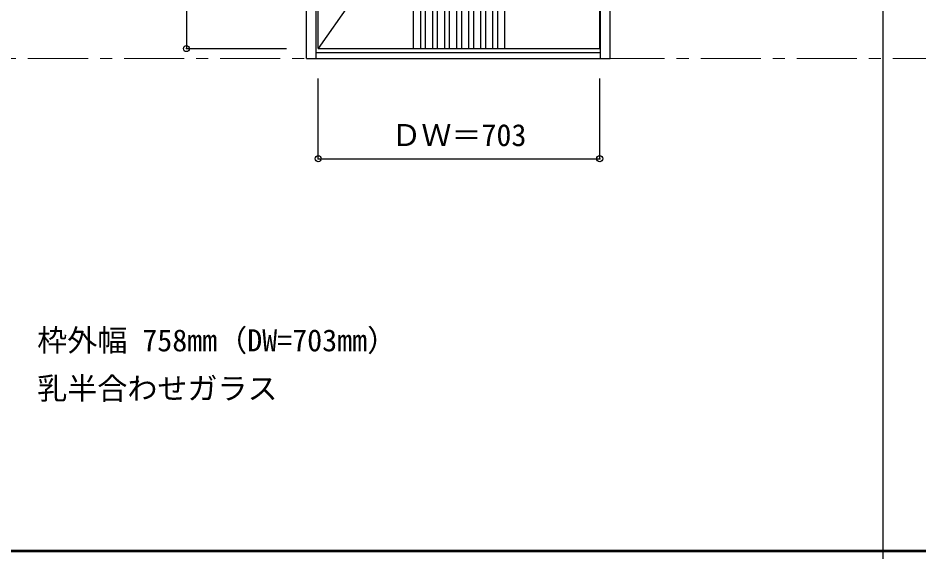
# Model space of a CAD drawing. Units: millimetres, scale not verified. Extents: x -6000 to 5700, y -4307 to 4260.
# Drawn here: x -955 to 1295, y 186 to 1519 of the extents above; entities that cross this region are included whole.
import ezdxf
from ezdxf.enums import TextEntityAlignment as Align

# ---------------------------------------------------------------- set-up
doc = ezdxf.new("R2010")
doc.units = ezdxf.units.MM
doc.header["$LTSCALE"] = 30
doc.header["$PDMODE"] = 32
doc.header["$PDSIZE"] = 15
doc.linetypes.add('CHAIN1', pattern=[8, 5, -1, 1, -1])
doc.linetypes.add('CHAIN2', pattern=[12, 9, -1, 1, -1])
for name, color, linetype in [('0-2_扉', 3, 'Continuous'), ('0-3_仕上げ', 3, 'Continuous'), ('0-4_枠', 3, 'Continuous'), ('0-7', 7, 'CHAIN2'), ('0-A_文字', 7, 'Continuous'), ('0-B_寸法', 7, 'Continuous'), ('F-1_枠', 6, 'Continuous')]:
    doc.layers.add(name, color=color, linetype=linetype)
doc.layers.add('0-5_レバー', color=7, linetype='Continuous', lineweight=18)
doc.styles.add('ＭＳ ゴシック', font='')
doc.styles.get('ＭＳ ゴシック').set_extended_font_data('MS Gothic')

msp = doc.modelspace()

# ---------------------------------------------------------------- linework, layer by layer
at = {"layer": '0-2_扉'}
for p, q in [((-205.2, 1443), (-205.2, 3438)), ((497.8, 1443), (497.8, 3438)), ((-205.2, 1443), (497.8, 1443))]:
    msp.add_line(p, q, dxfattribs=at)
at = {"layer": '0-3_仕上げ'}
for p, q in [((32.3, 3438), (32.3, 1443)), ((50.3, 3438), (50.3, 1443)), ((62.3, 3438), (62.3, 1443)), ((80.3, 3438), (80.3, 1443)), ((92.3, 3438), (92.3, 1443)), ((110.3, 3438), (110.3, 1443)), ((122.3, 3438), (122.3, 1443)), ((140.3, 3438), (140.3, 1443)), ((152.3, 3438), (152.3, 1443)), ((170.3, 3438), (170.3, 1443)), ((182.3, 3438), (182.3, 1443)), ((200.3, 3438), (200.3, 1443)), ((212.3, 3438), (212.3, 1443)), ((230.3, 3438), (230.3, 1443)), ((242.3, 3438), (242.3, 1443)), ((260.3, 3438), (260.3, 1443))]:
    msp.add_line(p, q, dxfattribs=at)
at = {"layer": '0-4_枠'}
for p, q in [((-234.2, 1418), (-234.2, 3465)), ((523.8, 1418), (523.8, 3465)), ((-210.2, 1418), (-210.2, 3441)), ((499.8, 1418), (499.8, 3441)), ((-234.2, 1418), (523.8, 1418)), ((-210.2, 1433), (499.8, 1433))]:
    msp.add_line(p, q, dxfattribs=at)
at = {"layer": '0-5_レバー', "linetype": 'CHAIN1'}
msp.add_line((-5490, 1418), (3436.4, 1418), dxfattribs=at)
at = {"layer": '0-7'}
msp.add_line((497.8, 2440.5), (-205.2, 1443), dxfattribs=at)
at = {"layer": '0-B_寸法', "color": 4}
for p, q in [((-534.2, 3438), (-534.2, 1443)), ((-534.2, 1443), (-284.2, 1443)), ((-205.2, 1168), (-205.2, 1368)), ((497.8, 1168), (497.8, 1368)), ((-205.2, 1168), (497.8, 1168))]:
    msp.add_line(p, q, dxfattribs=at)
at = {"layer": '0-B_寸法'}
for p in [(-534.2, 1443), (-205.2, 1168), (497.8, 1168)]:
    msp.add_point(p, dxfattribs=at)
at = {"layer": 'F-1_枠'}
for p, q in [((1204.8, 4175), (1204.8, -3790)), ((-6000, 190.5), (5690, 190.5)), ((-6000, 187.5), (5690, 187.5))]:
    msp.add_line(p, q, dxfattribs=at)

# ---------------------------------------------------------------- texts
at = {"layer": '0-A_文字', "style": 'ＭＳ ゴシック'}
for s, p in [('枠外幅 758mm（DW=703mm）', (-906.8, 670.5)), ('乳半合わせガラス', (-906.8, 550.5))]:
    msp.add_text(s, height=54.99, dxfattribs=at).set_placement(p, align=Align.BOTTOM_LEFT)
at = {"layer": '0-B_寸法', "style": 'ＭＳ ゴシック'}
msp.add_text('ＤＷ＝703', height=54.99, dxfattribs=at).set_placement((-22.45, 1183), align=Align.BOTTOM_LEFT)

doc.saveas('drawing.dxf')
